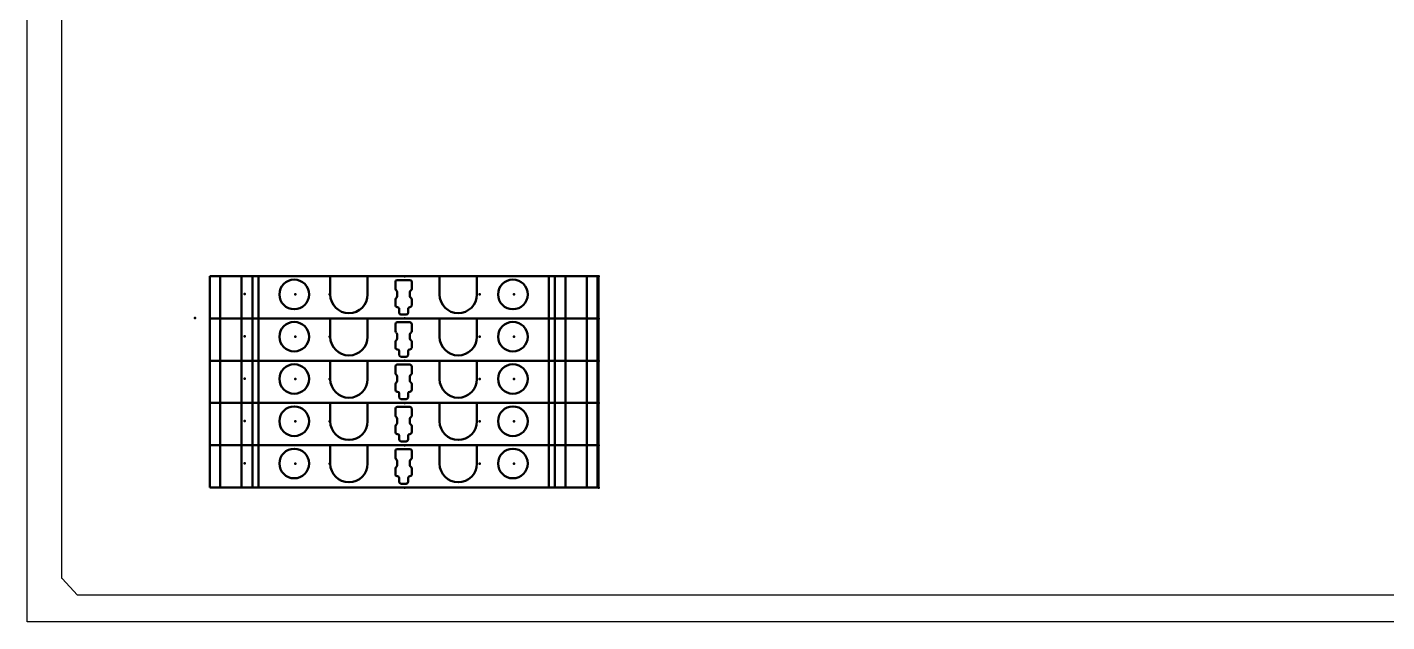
# Model space of a CAD drawing. Header units: millimetres. Extents: x -72 to 2978, y -1067 to 2817.
# Drawn here: x 424.7 to 617.5, y 24.9 to 109.3 of the extents above; entities that cross this region are included whole.
import ezdxf

# ---------------------------------------------------------------- set-up
doc = ezdxf.new("R2010")
doc.units = ezdxf.units.MM
doc.linetypes.add('Dashed', pattern=[2, 1, -1])
for name, color, linetype, lineweight in [('2d ConnectionPoints', 7, 'Continuous', 50), ('AM_0', 7, 'Continuous', 50), ('AM_4', 3, 'Continuous', 25), ('AM_9', 6, 'Dashed', 25)]:
    doc.layers.add(name, color=color, linetype=linetype, lineweight=lineweight)

msp = doc.modelspace()

# ---------------------------------------------------------------- linework, layer by layer
for p, q in [((424.65, 24.88), (424.65, 324.88)), ((733.64, 24.88), (424.65, 24.88))]:
    msp.add_line(p, q)
at = {"color": 30, "true_color": 0xf8991e}
for p, q in [((429.59, 31.02), (429.59, 316.6)), ((429.6, 31.01), (431.8, 28.69)), ((438.9, 28.69), (431.8, 28.69)), ((726.36, 28.69), (438.94, 28.69))]:
    msp.add_line(p, q, dxfattribs=at)
at = {"layer": '2d ConnectionPoints', "color": 3}
for p in [(478.18, 73.94), (478.18, 73.94), (455.51, 71.39), (455.51, 71.39), (462.69, 71.35), (462.69, 71.35), (467.58, 71.35), (488.82, 71.35), (493.71, 71.35), (493.71, 71.35), (478.18, 67.94), (478.18, 67.94), (478.18, 67.94), (478.18, 67.94), (478.2, 67.94), (478.2, 67.94), (505.71, 67.92)]:
    msp.add_point(p, dxfattribs=at)
at = {"layer": '2d ConnectionPoints'}
for p in [(478.2, 73.94), (478.2, 73.94), (505.71, 73.92), (448.44, 68.01), (455.51, 65.39), (455.51, 65.39), (462.69, 65.35), (462.69, 65.35), (467.58, 65.35), (488.82, 65.35), (493.71, 65.35), (493.71, 65.35), (478.18, 61.94), (478.18, 61.94), (478.2, 61.94), (478.2, 61.94), (505.71, 61.92), (455.51, 59.39), (455.51, 59.39), (462.69, 59.35), (462.69, 59.35), (467.58, 59.35), (488.82, 59.35), (493.71, 59.35), (493.71, 59.35), (478.18, 55.94), (478.18, 55.94), (478.2, 55.94), (478.2, 55.94), (505.71, 55.92), (455.51, 53.39), (455.51, 53.39), (462.69, 53.35), (462.69, 53.35), (467.58, 53.35), (488.82, 53.35), (493.71, 53.35), (493.71, 53.35), (478.18, 49.94), (478.18, 49.94), (478.2, 49.94), (478.2, 49.94), (505.71, 49.92), (455.51, 47.39), (455.51, 47.39), (462.69, 47.35), (462.69, 47.35), (467.58, 47.35), (488.82, 47.35), (493.71, 47.35), (493.71, 47.35), (478.2, 43.94), (478.2, 43.94), (505.71, 43.92)]:
    msp.add_point(p, dxfattribs=at)
at = {"layer": 'AM_0', "color": 3}
for p, q in [((450.54, 67.94), (450.54, 73.94)), ((450.54, 73.94), (505.7, 73.94)), ((452.04, 73.94), (452.04, 67.94)), ((455.05, 73.94), (455.05, 67.94)), ((456.59, 73.94), (456.59, 67.94)), ((457.47, 73.94), (457.47, 67.94)), ((467.64, 73.94), (467.64, 71.34)), ((472.94, 73.94), (472.94, 71.34)), ((478.94, 73.39), (477.14, 73.39)), ((483.14, 73.94), (483.14, 71.34)), ((488.44, 73.94), (488.44, 71.34)), ((498.62, 67.94), (498.62, 73.94)), ((499.5, 67.94), (499.5, 73.94)), ((501.03, 67.94), (501.03, 73.94)), ((504.05, 67.94), (504.05, 73.94)), ((505.54, 67.94), (505.54, 73.94)), ((505.7, 67.94), (505.7, 73.94)), ((476.89, 73.14), (476.89, 72.14)), ((477.14, 71.7), (477.14, 71.09)), ((478.94, 71.7), (478.94, 71.09)), ((479.19, 73.14), (479.19, 72.14)), ((476.89, 70.65), (476.89, 69.79)), ((477.14, 69.54), (477.17, 69.54)), ((478.94, 69.54), (478.92, 69.54)), ((479.19, 70.65), (479.19, 69.79)), ((450.54, 67.94), (505.7, 67.94)), ((450.54, 67.94), (505.7, 67.94)), ((450.54, 67.94), (505.7, 67.94)), ((477.42, 69.29), (477.42, 68.74)), ((478.42, 68.49), (477.67, 68.49)), ((478.67, 69.29), (478.67, 68.74))]:
    msp.add_line(p, q, dxfattribs=at)
at = {"layer": 'AM_0'}
for p, q in [((450.54, 61.94), (450.54, 67.94)), ((452.04, 67.94), (452.04, 61.94)), ((455.05, 67.94), (455.05, 61.94)), ((456.59, 67.94), (456.59, 61.94)), ((457.47, 67.94), (457.47, 61.94)), ((467.64, 67.94), (467.64, 65.34)), ((472.94, 67.94), (472.94, 65.34)), ((483.14, 67.94), (483.14, 65.34)), ((488.44, 67.94), (488.44, 65.34)), ((498.62, 61.94), (498.62, 67.94)), ((499.5, 61.94), (499.5, 67.94)), ((501.03, 61.94), (501.03, 67.94)), ((504.05, 61.94), (504.05, 67.94)), ((505.54, 61.94), (505.54, 67.94)), ((505.7, 61.94), (505.7, 67.94)), ((476.89, 67.14), (476.89, 66.14)), ((478.94, 67.39), (477.14, 67.39)), ((478.94, 67.39), (477.14, 67.39)), ((477.14, 65.7), (477.14, 65.09)), ((478.94, 65.7), (478.94, 65.09)), ((479.19, 67.14), (479.19, 66.14)), ((476.89, 64.65), (476.89, 63.79)), ((479.19, 64.65), (479.19, 63.79)), ((450.54, 55.94), (450.54, 61.94)), ((450.54, 61.94), (505.7, 61.94)), ((450.54, 61.94), (505.7, 61.94)), ((452.04, 61.94), (452.04, 55.94)), ((455.05, 61.94), (455.05, 55.94)), ((456.59, 61.94), (456.59, 55.94)), ((457.47, 61.94), (457.47, 55.94)), ((467.64, 61.94), (467.64, 59.34)), ((472.94, 61.94), (472.94, 59.34)), ((477.14, 63.54), (477.17, 63.54)), ((477.42, 63.29), (477.42, 62.74)), ((478.42, 62.49), (477.67, 62.49)), ((478.67, 63.29), (478.67, 62.74)), ((478.94, 63.54), (478.92, 63.54)), ((483.14, 61.94), (483.14, 59.34)), ((488.44, 61.94), (488.44, 59.34)), ((498.62, 55.94), (498.62, 61.94)), ((499.5, 55.94), (499.5, 61.94)), ((501.03, 55.94), (501.03, 61.94)), ((504.05, 55.94), (504.05, 61.94)), ((505.54, 55.94), (505.54, 61.94)), ((505.7, 55.94), (505.7, 61.94)), ((476.89, 61.14), (476.89, 60.14)), ((478.94, 61.39), (477.14, 61.39)), ((479.19, 61.14), (479.19, 60.14)), ((476.89, 58.65), (476.89, 57.79)), ((477.14, 59.7), (477.14, 59.09)), ((478.94, 59.7), (478.94, 59.09)), ((479.19, 58.65), (479.19, 57.79)), ((450.54, 49.94), (450.54, 55.94)), ((450.54, 55.94), (505.7, 55.94)), ((450.54, 55.94), (505.7, 55.94)), ((452.04, 55.94), (452.04, 49.94)), ((455.05, 55.94), (455.05, 49.94)), ((456.59, 55.94), (456.59, 49.94)), ((457.47, 55.94), (457.47, 49.94)), ((467.64, 55.94), (467.64, 53.34)), ((472.94, 55.94), (472.94, 53.34)), ((477.14, 57.54), (477.17, 57.54)), ((477.42, 57.29), (477.42, 56.74)), ((478.42, 56.49), (477.67, 56.49)), ((478.67, 57.29), (478.67, 56.74)), ((478.94, 57.54), (478.92, 57.54)), ((483.14, 55.94), (483.14, 53.34)), ((488.44, 55.94), (488.44, 53.34)), ((498.62, 49.94), (498.62, 55.94)), ((499.5, 49.94), (499.5, 55.94)), ((501.03, 49.94), (501.03, 55.94)), ((504.05, 49.94), (504.05, 55.94)), ((505.54, 49.94), (505.54, 55.94)), ((505.7, 49.94), (505.7, 55.94)), ((476.89, 55.14), (476.89, 54.14)), ((478.94, 55.39), (477.14, 55.39)), ((479.19, 55.14), (479.19, 54.14)), ((476.89, 52.65), (476.89, 51.79)), ((477.14, 53.7), (477.14, 53.09)), ((478.94, 53.7), (478.94, 53.09)), ((479.19, 52.65), (479.19, 51.79)), ((477.14, 51.54), (477.17, 51.54)), ((477.42, 51.29), (477.42, 50.74)), ((478.42, 50.49), (477.67, 50.49)), ((478.67, 51.29), (478.67, 50.74)), ((478.94, 51.54), (478.92, 51.54)), ((450.54, 43.94), (450.54, 49.94)), ((450.54, 49.94), (505.7, 49.94)), ((450.54, 49.94), (505.7, 49.94)), ((452.04, 49.94), (452.04, 43.94)), ((455.05, 49.94), (455.05, 43.94)), ((456.59, 49.94), (456.59, 43.94)), ((457.47, 49.94), (457.47, 43.94)), ((467.64, 49.94), (467.64, 47.34)), ((472.94, 49.94), (472.94, 47.34)), ((476.89, 49.14), (476.89, 48.14)), ((478.94, 49.39), (477.14, 49.39)), ((479.19, 49.14), (479.19, 48.14)), ((483.14, 49.94), (483.14, 47.34)), ((488.44, 49.94), (488.44, 47.34)), ((498.62, 43.94), (498.62, 49.94)), ((499.5, 43.94), (499.5, 49.94)), ((501.03, 43.94), (501.03, 49.94)), ((504.05, 43.94), (504.05, 49.94)), ((505.54, 43.94), (505.54, 49.94)), ((505.7, 43.94), (505.7, 49.94)), ((476.89, 46.65), (476.89, 45.79)), ((477.14, 47.7), (477.14, 47.09)), ((478.94, 47.7), (478.94, 47.09)), ((479.19, 46.65), (479.19, 45.79)), ((477.14, 45.54), (477.17, 45.54)), ((477.42, 45.29), (477.42, 44.74)), ((478.42, 44.49), (477.67, 44.49)), ((478.67, 45.29), (478.67, 44.74)), ((478.94, 45.54), (478.92, 45.54)), ((450.54, 43.94), (505.7, 43.94))]:
    msp.add_line(p, q, dxfattribs=at)
at = {"layer": 'AM_0', "color": 3}
for centre in [(462.53, 71.35), (493.55, 71.35)]:
    msp.add_circle(centre, 2.1, dxfattribs=at)
at = {"layer": 'AM_0'}
for centre in [(462.53, 65.35), (493.55, 65.35), (462.53, 59.35), (493.55, 59.35), (462.53, 53.35), (493.55, 53.35), (462.53, 47.35), (493.55, 47.35)]:
    msp.add_circle(centre, 2.1, dxfattribs=at)
at = {"layer": 'AM_0', "color": 3}
for centre, radius, start, end in [((477.14, 73.14), 0.25, 90, 180), ((478.94, 73.14), 0.25, 0, 90), ((477.14, 72.14), 0.25, 180, 240), ((476.89, 71.7), 0.25, 0, 60), ((479.19, 71.7), 0.25, 120, 180), ((478.94, 72.14), 0.25, 300, 0), ((470.29, 71.34), 2.65, 180, 0), ((477.14, 70.65), 0.25, 120, 180), ((477.14, 69.79), 0.25, 180, 270), ((476.89, 71.09), 0.25, 300, 0), ((477.17, 69.29), 0.25, 0, 90), ((478.92, 69.29), 0.25, 90, 180), ((479.19, 71.09), 0.25, 180, 240), ((478.94, 69.79), 0.25, 270, 0), ((478.94, 70.65), 0.25, 0, 60), ((485.79, 71.34), 2.65, 180, 360), ((477.67, 68.74), 0.25, 180, 270), ((478.42, 68.74), 0.25, 270, 0)]:
    msp.add_arc(centre, radius, start, end, dxfattribs=at)
at = {"layer": 'AM_0'}
for centre, radius, start, end in [((477.14, 67.14), 0.25, 90, 180), ((477.14, 66.14), 0.25, 180, 240), ((476.89, 65.7), 0.25, 0, 60), ((478.94, 67.14), 0.25, 0, 90), ((479.19, 65.7), 0.25, 120, 180), ((478.94, 66.14), 0.25, 300, 0), ((470.29, 65.34), 2.65, 180, 0), ((477.14, 64.65), 0.25, 120, 180), ((477.14, 63.79), 0.25, 180, 270), ((476.89, 65.09), 0.25, 300, 0), ((479.19, 65.09), 0.25, 180, 240), ((478.94, 63.79), 0.25, 270, 0), ((478.94, 64.65), 0.25, 0, 60), ((485.79, 65.34), 2.65, 180, 360), ((477.17, 63.29), 0.25, 0, 90), ((477.67, 62.74), 0.25, 180, 270), ((478.42, 62.74), 0.25, 270, 0), ((478.92, 63.29), 0.25, 90, 180), ((477.14, 61.14), 0.25, 90, 180), ((477.14, 60.14), 0.25, 180, 240), ((476.89, 59.7), 0.25, 0, 60), ((478.94, 61.14), 0.25, 0, 90), ((479.19, 59.7), 0.25, 120, 180), ((478.94, 60.14), 0.25, 300, 0), ((470.29, 59.34), 2.65, 180, 0), ((477.14, 58.65), 0.25, 120, 180), ((476.89, 59.09), 0.25, 300, 0), ((479.19, 59.09), 0.25, 180, 240), ((478.94, 58.65), 0.25, 0, 60), ((485.79, 59.34), 2.65, 180, 360), ((477.14, 57.79), 0.25, 180, 270), ((477.17, 57.29), 0.25, 0, 90), ((477.67, 56.74), 0.25, 180, 270), ((478.42, 56.74), 0.25, 270, 0), ((478.92, 57.29), 0.25, 90, 180), ((478.94, 57.79), 0.25, 270, 0), ((477.14, 55.14), 0.25, 90, 180), ((477.14, 54.14), 0.25, 180, 240), ((478.94, 55.14), 0.25, 0, 90), ((478.94, 54.14), 0.25, 300, 0), ((470.29, 53.34), 2.65, 180, 0), ((477.14, 52.65), 0.25, 120, 180), ((476.89, 53.7), 0.25, 0, 60), ((476.89, 53.09), 0.25, 300, 0), ((479.19, 53.7), 0.25, 120, 180), ((479.19, 53.09), 0.25, 180, 240), ((478.94, 52.65), 0.25, 0, 60), ((485.79, 53.34), 2.65, 180, 360), ((477.14, 51.79), 0.25, 180, 270), ((477.17, 51.29), 0.25, 0, 90), ((477.67, 50.74), 0.25, 180, 270), ((478.42, 50.74), 0.25, 270, 0), ((478.92, 51.29), 0.25, 90, 180), ((478.94, 51.79), 0.25, 270, 0), ((477.14, 49.14), 0.25, 90, 180), ((478.94, 49.14), 0.25, 0, 90), ((470.29, 47.34), 2.65, 180, 0), ((477.14, 48.14), 0.25, 180, 240), ((477.14, 46.65), 0.25, 120, 180), ((476.89, 47.7), 0.25, 0, 60), ((476.89, 47.09), 0.25, 300, 0), ((479.19, 47.7), 0.25, 120, 180), ((479.19, 47.09), 0.25, 180, 240), ((478.94, 48.14), 0.25, 300, 0), ((478.94, 46.65), 0.25, 0, 60), ((485.79, 47.34), 2.65, 180, 360), ((477.14, 45.79), 0.25, 180, 270), ((477.17, 45.29), 0.25, 0, 90), ((477.67, 44.74), 0.25, 180, 270), ((478.42, 44.74), 0.25, 270, 0), ((478.92, 45.29), 0.25, 90, 180), ((478.94, 45.79), 0.25, 270, 0)]:
    msp.add_arc(centre, radius, start, end, dxfattribs=at)
at = {"layer": 'AM_4', "color": 3}
msp.add_lwpolyline([(499.6, 68.51), (499.59, 68.51), (499.59, 68.51)], dxfattribs=at)
at = {"layer": 'AM_4'}
for points in [[(499.6, 62.51), (499.59, 62.51), (499.59, 62.51)], [(499.6, 56.51), (499.59, 56.51), (499.59, 56.51)], [(499.6, 50.51), (499.59, 50.51), (499.59, 50.51)], [(499.6, 44.51), (499.59, 44.51), (499.59, 44.51)]]:
    msp.add_lwpolyline(points, dxfattribs=at)
at = {"layer": 'AM_9', "color": 3}
msp.add_lwpolyline([(499.6, 68.82), (499.59, 68.83), (499.59, 68.83)], dxfattribs=at)
at = {"layer": 'AM_9'}
for points in [[(499.6, 62.82), (499.59, 62.83), (499.59, 62.83)], [(499.6, 56.82), (499.59, 56.83), (499.59, 56.83)], [(499.6, 50.82), (499.59, 50.83), (499.59, 50.83)], [(499.6, 44.82), (499.59, 44.83), (499.59, 44.83)]]:
    msp.add_lwpolyline(points, dxfattribs=at)

doc.saveas('drawing.dxf')
